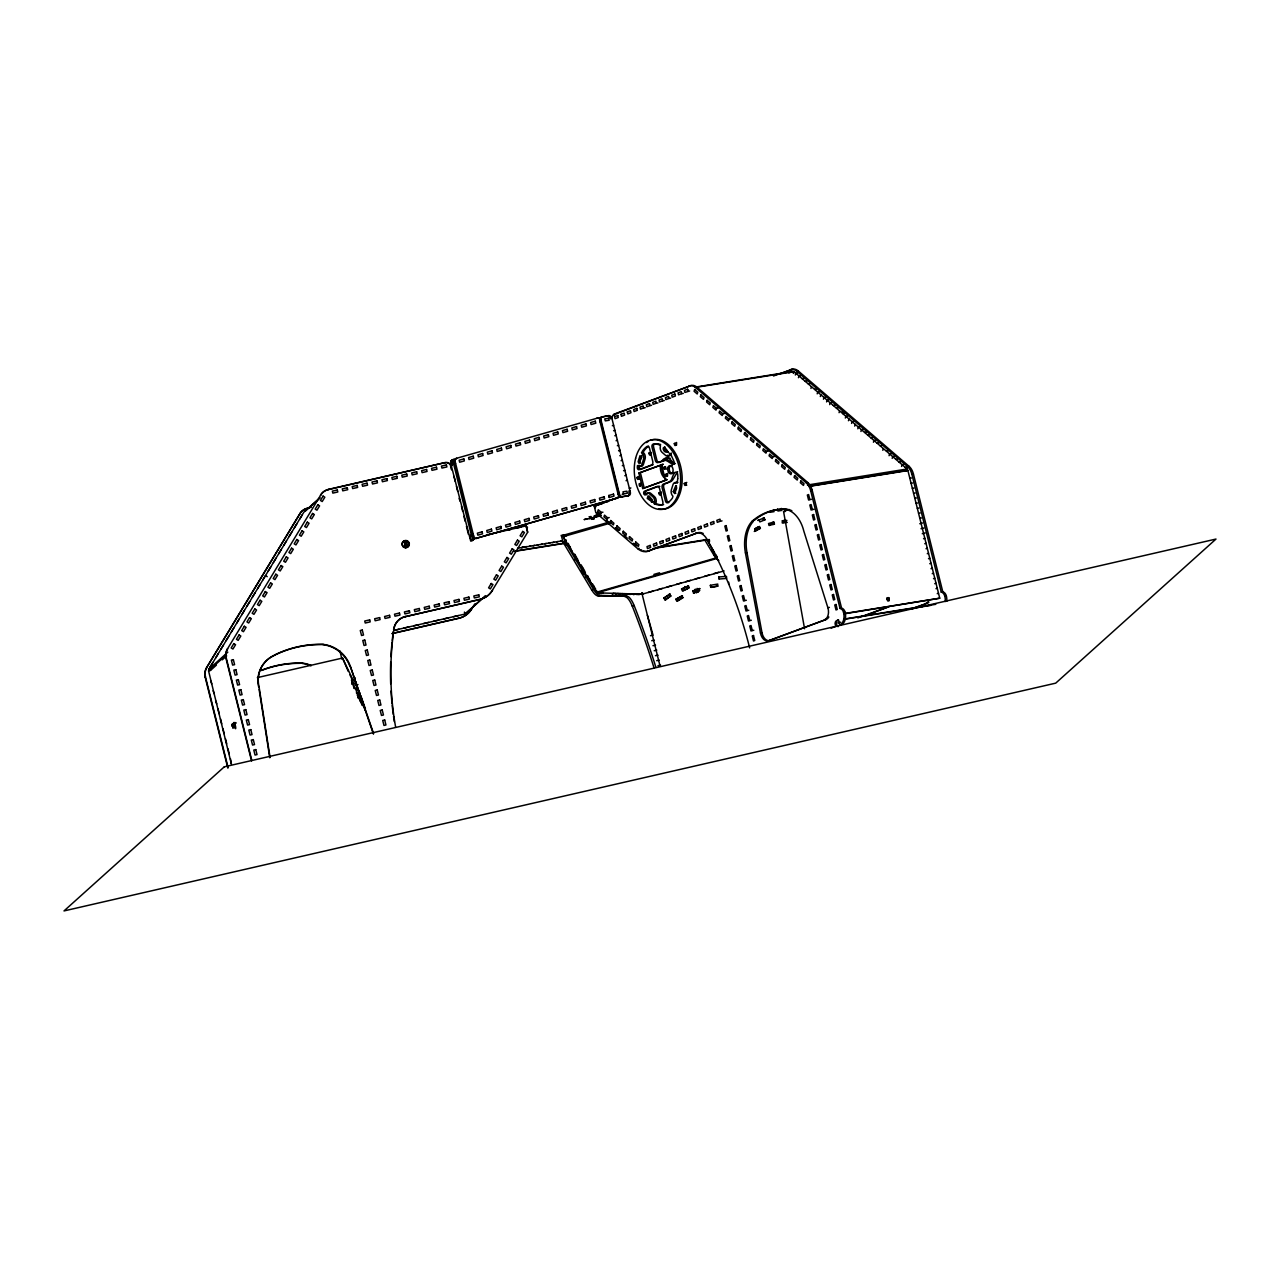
<?xml version="1.0" encoding="UTF-8"?>
<svg xmlns="http://www.w3.org/2000/svg" width="1280" height="1280" viewBox="0 0 1280 1280"><rect width="100%" height="100%" fill="white"/><g stroke="black" fill="none" stroke-linecap="round" stroke-linejoin="round"><path stroke-width="1.5" d="M728.736 584.256L728.736 582.192M355.072 677.664L355.216 678.96M637.472 465.52L637.312 467.36A1.936 1.248 80.9 0 0 639.104 469.648L651.584 464.96A3.104 2.016 80.9 0 0 652.736 461.248L649.552 448.432A2.624 1.696 80.9 0 0 647.008 446.48L646.544 446.784A30.752 19.92 80.9 0 0 642.256 451.36L641.936 452.928A4.656 3.024 80.9 0 1 643.52 459.28L641.856 464.608A4.656 3.024 80.9 0 1 637.76 465.872L639.312 465.616A4.656 3.024 80.9 0 0 643.408 464.368L645.072 459.04A4.656 3.024 80.9 0 0 643.488 452.672L641.488 452.64M639.024 465.264L638.864 467.104A1.936 1.248 80.9 0 0 640.656 469.392L653.136 464.704M716.704 557.76L596.512 592.24L563.168 536.656L563.312 535.264A4.656 1.536 74 0 1 563.184 534.672M565.904 541.232L566.064 539.84M566.32 543.952L566.176 545.344L564.736 542.96M568.048 544.8L568.192 543.408L572.336 551.952M570.192 548.384L570.336 546.976M574.48 555.52L574.624 554.128L576.768 557.696M578.768 562.656L577.488 558.88M580.912 566.24L581.056 564.832L584.624 570.784M583.2 568.416L583.056 569.808L581.168 570.352L583.312 573.92M585.2 573.376L585.344 571.984M585.456 577.488L585.616 576.096M587.344 576.944L587.488 575.552L591.616 584.096M589.472 580.528L589.632 579.12M593.76 587.664L593.92 586.272M596.512 592.24L596.656 590.832L597.152 592.832L642.848 594.224L642.48 592.72M684.624 587.888L684.768 586.496M709.408 541.936L709.552 540.544M452.08 459.792L454.144 459.344L455.216 461.92L473.744 536.272L474.016 539.088L472.64 540.464C468.576 542.304 473.888 538.608 471.664 536.336L453.232 462.384C450.592 455.296 449.504 468.912 452 470.016M393.584 629.664L393.696 628.976A15.696 15.36 48 0 1 405.216 616.704L479.904 599.328A20.608 20.16 48 0 0 492.528 590.272L492.208 590.56A20.608 20.16 48 0 1 479.584 599.616L405.216 616.704M405.536 616.416A15.696 15.36 48 0 0 394.016 628.688L393.904 629.376A311.568 304.736 48 0 0 395.568 726.8M640.512 485.92C638.096 479.968 639.664 490.96 640.576 483.584M669.888 453.328L669.76 453.984A4.656 3.024 80.9 0 1 665.712 455.504L661.92 452.224A4.656 3.024 80.9 0 1 660.496 445.808L659.104 444.768A30.752 19.92 80.9 0 0 653.488 444.064L653.296 444.096A2.624 1.696 80.9 0 0 652.08 447.456L655.28 460.288A3.104 2.016 80.9 0 0 657.936 462.56L663.456 460.496A11.024 7.136 80.9 0 1 665.728 460.4L666.064 460.48A11.024 7.136 80.9 0 1 667.04 460.832C682.688 471.68 668.304 453.968 671.44 453.088M595.28 507.808L595.824 506.064L594.256 506.32A4.656 3.024 80.9 0 1 594.064 505.104M601.392 512.448L600.848 514.192L597.712 511.504L598.256 509.76L601.392 512.448L602.944 512.192M607.632 517.824L607.088 519.568L603.968 516.88L604.512 515.136L607.632 517.824L609.2 517.568M716.512 408.368L715.968 410.128L712.848 407.44L713.392 405.68L716.512 408.368L718.064 408.128M722.768 413.744L722.208 415.504L719.088 412.816L719.632 411.056L722.768 413.744L724.32 413.504M729.008 419.136L728.464 420.88L725.344 418.192L725.888 416.432L729.008 419.136L730.56 418.88M766.512 451.392L765.968 453.152L762.832 450.464L763.376 448.704L766.512 451.392L768.064 451.152M808.848 486.464L906.576 470.768L907.104 469.008L794 371.664L793.456 373.408L792.944 371.408L695.216 387.12M795.328 375.024L795.872 373.264L797.424 373.024M772.752 456.784L772.208 458.528L769.088 455.84L769.632 454.08L772.752 456.784L774.32 456.528M798.448 377.712L798.992 375.952L800.544 375.712M810.944 388.464L811.488 386.72M817.2 393.84L817.744 392.096L819.296 391.84M820.32 396.528L820.864 394.784M823.44 399.216L823.984 397.472L825.552 397.216M826.576 401.92L827.12 400.16L828.672 399.904M829.696 404.608L830.24 402.848L831.792 402.608M839.072 412.672L839.616 410.912M845.328 418.048L845.872 416.304L847.424 416.048M848.448 420.736L848.992 418.992M851.568 423.424L852.112 421.68L853.68 421.424M854.688 426.112L855.232 424.368M857.824 428.8L858.368 427.056L859.92 426.8M860.944 431.488L861.488 429.744L863.04 429.488M873.44 442.256L873.984 440.496L875.552 440.256M882.816 450.32L883.36 448.56M889.072 455.696L889.616 453.952L891.168 453.696M892.192 458.384L892.736 456.64L894.288 456.384M901.568 466.448L902.112 464.704L903.664 464.448M471.984 539.68L472.64 540.464M676.528 485.84L674.784 491.408L675.76 493.456M665.408 466.64L666.288 469.216M654.208 503.696L654.4 503.296A4.656 3.024 80.9 0 0 652.976 496.88L649.184 493.6A4.656 3.024 80.9 0 0 645.136 495.12L644.048 494.368A2 1.296 80.9 0 1 644.48 491.232L656.96 486.528A3.104 2.016 80.9 0 1 659.616 488.816L662.816 501.648A2.736 1.776 80.9 0 1 661.584 504.976L661.072 505.056A30.752 19.92 80.9 0 1 655.44 504.208L654.208 503.696L656.992 503.952A30.752 19.92 80.9 0 0 662.624 504.8L663.136 504.736A2.736 1.776 80.9 0 0 663.616 504.544M655.76 503.44L655.952 503.04A4.656 3.024 80.9 0 0 654.544 496.624L650.736 493.344A4.656 3.024 80.9 0 0 647.68 493.216M227.792 767.984L205.136 677.104A12.432 12.16 48 0 1 206.496 667.824L299.968 513.6A12.496 12.224 48 0 1 307.552 508.112L311.456 507.232M206.496 667.824L299.968 513.6M216.4 665.104L210.528 670.4L208.784 669.296L303.808 512.24L319.936 497.744M251.52 760.848L225.968 658.368A12.432 12.16 48 0 1 227.344 649.088L320.816 494.864A12.496 12.224 48 0 1 328.4 489.392L445.28 462.544A5.168 5.056 48 0 1 451.488 466.4L470.656 540.912M392 633.68L458.752 618.352A20.608 20.16 48 0 0 471.376 609.296L474.8 603.888M492.208 590.56L527.664 532.224L526.08 525.872A4.656 4.56 48 0 0 525.888 525.28M643.04 452.384L643.824 451.104A30.752 19.92 80.9 0 1 648.096 446.544L648.576 446.224M650.784 452.256L650.928 454.608M232.032 724.384L234.288 724.192L234.416 725.808C230 727.872 232.544 721.328 236.08 723.104L235.792 722.512M232.16 726L232.384 723.968M649.008 495.904L652.368 499.872L652.304 501.936L647.264 498.448L647.936 496.064L649.072 498.56L653.408 501.952M320.816 494.864L320.496 495.152A12.496 12.224 48 0 1 328.08 489.68L328.4 489.392M307.552 508.112L307.232 508.4A12.496 12.224 48 0 0 299.648 513.888M305.072 511.328L319.728 498.16M302.24 514.848L299.616 519.184M296.992 523.52L294.368 527.856M291.744 532.192L289.104 536.528M286.48 540.88L283.856 545.216M281.232 549.552L278.608 553.888M275.984 558.224L273.36 562.56M270.736 566.896L268.112 571.248M262.864 579.92L265.488 575.584L267.232 576.672M260.24 584.256L257.6 588.592M254.976 592.928L252.352 597.264M249.728 601.616L247.104 605.952M244.48 610.288L241.856 614.624M239.232 618.96L236.608 623.296M233.984 627.648L231.36 631.984M228.736 636.32L226.096 640.656M223.472 644.992L220.848 649.328M218.224 653.664L215.6 658.016M227.344 649.088L227.664 648.8A12.432 12.16 48 0 0 226.288 658.08L251.84 760.56M212.976 662.352L210.032 666.976L212.112 667.776M208.784 669.296L227.824 652.16M230.464 758.784L231.392 764.08L208.544 670.848L226.128 655.04M222.24 659.856L226.656 655.888M205.136 677.104L205.456 676.816A12.432 12.16 48 0 1 206.816 667.536M445.28 462.544L328.08 489.68M454.048 459.328L450.72 460.976M451.488 466.4L451.168 466.688A5.168 5.056 48 0 0 449.872 464.336M211.776 683.84L210.624 680.8M453.984 476.384L455.216 481.392M214.272 693.84L213.12 690.8M456.464 486.384L457.712 491.376M216.752 703.824L215.616 700.784M272.816 656.016A28.208 27.584 48 0 0 259.12 687.152L258.8 687.44A28.208 27.584 48 0 1 272.496 656.304L275.456 654.608A106.096 103.776 48 0 1 320.368 644.288L323.36 644.4A32.224 31.52 48 0 1 350.272 666.192L373.664 733.664M218 708.832L219.248 713.824M405.264 547.488L405.008 546.496L407.536 544.928L405.088 545.184L404.592 543.184C407.52 543.696 407.424 540.304 404.608 541.952L403.76 541.488M404.592 543.184L406.928 542.432M406.592 541.504L403.744 541.504M405.088 545.184L405.008 546.496M407.424 544.432L406.576 542.736M460.208 501.376L459.056 498.336M220.496 718.816L221.744 723.808M461.456 506.368L462.704 511.36M222.992 728.816L224.24 733.808M463.936 516.368L465.184 521.36M261.36 670.512A106.096 103.776 48 0 1 299.2 663.312L302.528 663.136A32.224 31.52 48 0 1 311.28 665.472M272.496 656.304L275.136 654.896A106.096 103.776 48 0 1 320.048 644.576L323.36 644.4M225.472 738.8L226.72 743.808M466.432 526.352L468.432 534.352M227.968 748.8L229.216 753.792M373.344 733.952L350.272 666.192M398.944 629.232L395.328 630.272M511.216 529.28L507.568 530.336M403.904 628.096L408.864 626.96M516.176 528.144L521.136 527.008M413.824 625.808L418.784 624.672M527.664 532.224L526.08 525.856L486.416 534.976M423.744 623.536L428.704 622.4M433.664 621.264L438.624 620.128M443.568 618.976L448.528 617.84M453.488 616.704L458.448 615.568M458.752 618.352L459.072 618.064A20.608 20.16 48 0 0 471.696 609.008L471.376 609.296M393.984 630.368L464.896 614.08L485.408 595.648M466.144 613.2L482.272 598.704M768.688 640.736L826.16 619.456L768.688 640.736A9.376 6.08 80.9 0 1 760.464 633.024L745.424 552.864A32.224 20.864 80.9 0 1 751.824 521.52L753.44 520.08A106.096 68.704 80.9 0 1 782.176 509.28L785.744 509.104A28.208 18.256 80.9 0 1 787.776 509.328M751.824 521.52L754.992 519.84A106.096 68.704 80.9 0 1 783.744 509.024L785.744 509.104M663.696 598.208L669.984 594.064L663.696 598.208L665.52 599.936L671.104 595.76L664.8 599.904M667.584 473.36L667.552 476.08M675.792 599.312L682.4 595.696L675.792 599.312L676.768 601.104L682.656 597.472L681.696 595.68M683.376 597.488L677.472 601.12L676.512 599.328M601.104 515.712L588.544 518.768L600.848 515.456M594.304 518.64L591.328 519.328L594.304 518.608M754.992 528.688L758.208 526.912L759.088 528.784L760.368 528.304L759.472 526.432L754.656 529.088L755.552 530.96L760.368 528.304M759.088 528.784L754.272 531.44L755.552 530.96M677.648 471.68L673.216 479.072A11.04 7.152 80.9 0 1 670.08 481.936L664.864 483.888A3.104 2.016 80.9 0 0 663.712 487.6L666.912 500.448A2.624 1.696 80.9 0 0 668.72 502.576M681.568 589.008L688.448 585.952L689.264 587.84L682.384 590.88L681.568 589.008L688.448 585.952M687.728 588.608L683.088 590.896L682.272 589.024M642 455.136L639.776 460.768L640.608 463.248M764.16 517.904L757.84 520.464L759.104 519.984L759.856 521.904L764.928 519.824L764.16 517.904L762.896 518.384L763.664 520.304L764.928 519.824M692.672 591.04L699.776 588.576L692.672 591.04L694.032 593.008L698.832 591.136M693.328 592.976L699.728 590.496L699.056 588.544M836.096 626.464A3.888 2.928 69.4 0 1 837.216 620.432L838.48 619.952L839.728 624.944L841.296 624.704A10.352 6.704 80.9 0 0 845.136 612.32A5.44 3.52 80.9 0 0 841.584 608.192L812.176 490.24A12.432 8.048 80.9 0 0 807.84 482.592L696.96 387.184A12.496 8.096 80.9 0 0 690.656 385.68L614.304 414.064A5.168 3.344 80.9 0 0 612.368 420.256L630.32 492.208A3.104 2.352 69.4 0 1 628.72 495.584L621.232 497.056A3.104 2.352 69.4 0 1 618.144 494.432L599.712 420.496A3.104 2.352 69.4 0 1 601.296 417.12L608.784 415.632A3.104 2.352 69.4 0 1 611.872 418.256L611.904 418.352M601.296 417.12L608.784 415.632M615.456 414.016A5.168 3.344 80.9 0 1 615.856 413.824L688.8 386.384M599.712 420.496L600.976 420.016A3.104 2.352 69.4 0 1 602.56 416.64M600.08 421.984L601.344 421.504M620.944 414.304L624.128 413.104L624.608 415.104L621.44 416.304L620.96 414.304M627.296 411.92L630.48 410.72L630.96 412.72L627.792 413.92L627.296 411.904M687.584 389.248L688.08 391.232L687.6 389.232L684.416 390.432L684.912 392.432L689.648 390.992M610.624 418.832L611.872 418.256M643.664 407.936L640.48 409.136L640 407.136L643.168 405.952L643.648 407.952L645.216 407.696M650.016 405.552L646.832 406.752L646.336 404.752L649.52 403.552L650 405.568L651.568 405.312M656.352 403.168L653.168 404.368L652.688 402.368L655.856 401.168L656.352 403.168L657.92 402.912M662.704 400.784L659.52 401.984L659.04 399.984L662.208 398.784L662.688 400.784L664.256 400.528M669.056 398.4L665.872 399.6L665.376 397.584L668.56 396.4L669.04 398.4L670.608 398.144M681.744 393.616L678.56 394.816L678.08 392.816L681.248 391.616L681.728 393.632L683.296 393.376M612.352 425.744L613.616 425.248M613.6 430.736L614.864 430.256M614.848 435.744L616.112 435.248M773.504 375.984L791.888 369.408A12.496 8.096 80.9 0 1 798.192 370.912L909.072 466.32A12.432 8.048 80.9 0 1 913.408 473.968L942.816 591.92A5.44 3.52 80.9 0 1 946.368 596.048A10.352 6.704 80.9 0 1 946.768 601.36M778.8 374.336L791.888 369.408M788.816 372.96L792.944 371.408M616.096 440.736L617.36 440.24M617.344 445.728L618.608 445.248M619.824 455.728L621.088 455.232M621.072 460.72L622.336 460.224M622.32 465.712L623.584 465.232M623.568 470.72L624.832 470.224M675.12 463.632L668.592 460.576A11.024 7.136 80.9 0 0 667.616 460.224L667.28 460.144A11.024 7.136 80.9 0 0 665.024 460.256L659.488 462.32A3.104 2.016 80.9 0 1 656.832 460.032L653.632 447.2A2.624 1.696 80.9 0 1 654.848 443.856L655.04 443.824A30.752 19.92 80.9 0 1 660.656 444.512M624.816 475.712L626.08 475.216M638.864 473.072L663.072 464.304L638.864 473.072L642.72 488.56L666.928 479.792L642.72 488.56M626.064 480.704L627.328 480.208M617.776 492.944L619.04 492.464M618.144 494.432L619.408 493.968A3.104 2.352 69.4 0 0 622.496 496.576L628.72 495.584M628.672 491.184L629.936 490.704M622.192 494.304L627.376 493.2L626.88 491.2L622.976 491.824L623.472 493.824M629.04 492.688L630.32 492.208M619.648 496.768L594.256 506.32L595.84 512.672L637.664 548.656A20.608 13.344 80.9 0 0 648.112 551.088L697.28 532.944A15.696 10.16 80.9 0 1 701.184 532.688M621.232 497.056L622.496 496.576M517.616 548.288L561.728 540.928L560.448 541.408M522.784 547.184L521.504 547.664L526.688 546.56M529.296 546.416L530.576 545.936M533.184 545.792L534.48 545.312M537.088 545.168L538.368 544.688M540.976 544.544L542.256 544.048M544.864 543.904L546.16 543.424M548.768 543.28L550.048 542.8M552.656 542.656L553.936 542.176M556.544 542.032L557.84 541.552M720.48 521.152L717.312 522.336L716.816 520.336L719.984 519.152L720.48 521.152L722.032 520.896M648.112 551.088L697.28 532.944M809.856 499.552L808.592 500.032L807.344 495.04L808.608 494.56L809.856 499.552L811.408 499.312M804.576 628.768L783.568 511.536L789.12 509.44M906.576 470.768L907.84 470.288L939.744 598.208L844.656 613.76M773.792 522.048L772.528 522.528L773.152 524.496L774.432 524.016L773.792 522.048L768.512 523.536L769.152 525.504L774.432 524.016M774.112 522.768L769.328 524.912M812.352 509.552L811.072 510.032L809.84 505.024L811.104 504.56L812.352 509.552L813.904 509.296M782.304 522.416L785.968 521.04M782.272 523.024L787.264 522.368M919.776 523.728L922.608 523.008M921.024 528.72L923.856 528M744.784 600.544L743.52 601.008L742.272 596.016L743.536 595.536L744.784 600.544L746.352 600.288M922.272 533.728L925.104 532.992M923.52 538.72L924.784 538.24M747.28 610.528L746.016 611.008L744.768 606.016L746.032 605.536L747.28 610.528L748.832 610.272M924.768 543.712L926.032 543.232M926.016 548.72L927.28 548.24M927.264 553.712L928.528 553.232M749.776 620.528L748.496 621.008L747.264 616L748.528 615.52L749.776 620.528L751.328 620.272M928.496 558.704L929.776 558.224M752.256 630.512L750.992 630.992L749.744 626L751.024 625.52L752.256 630.512L753.824 630.272M929.744 563.696L931.024 563.232M930.992 568.704L932.272 568.224M932.24 573.696L933.504 573.216M933.488 578.688L934.752 578.208M887.424 598.144L888.688 597.664L889.232 600.688L887.632 600.768L887.088 597.744L888.688 597.664M934.736 583.696L936 583.216M837.84 622.928L840.672 622.192M857.808 617.888L888.944 606.704L864.944 615.728M831.136 628.176L836.624 626.112M935.984 588.688L937.248 588.208M937.232 593.68L938.496 593.2M912.784 608.336L927.392 603.184A9.376 6.064 80.9 0 0 928.88 602.24M912.48 608.784L925.52 603.888M676.592 442.464L676.496 445.296M661.2 491.888L661.104 494.72M619.68 495.808A3.088 2.896 -88.2 0 1 617.632 498L476.144 538.352A3.104 2.912 -88.2 0 1 472.576 536.16L454.144 462.208A3.104 2.912 -88.2 0 1 456.208 458.4L597.696 418.048A3.088 2.896 -88.2 0 1 600.752 419.152M500.832 526.448L496.128 527.808L496.64 529.792L501.328 528.448L500.832 526.448L501.312 528.448M547.776 512.992L543.072 514.336L543.584 516.336L548.288 514.976L547.776 512.992L548.256 514.992M613.488 494.144L614.016 496.128L609.296 497.488L608.8 495.488L613.52 494.128M476.144 538.352L617.632 498M609.104 522.128L561.424 535.808L563.024 542.16L591.696 589.952A20.608 6.816 74 0 0 598.224 595.936L626.88 596.208A15.696 5.184 74 0 1 634.112 605.472L634.368 606.112A311.568 102.976 74 0 1 655.872 667.264M564.992 535.92L566.88 535.376L561.424 535.808A4.656 1.536 74 0 1 561.296 535.216M563.168 536.656L610.848 522.976M563.024 542.16L564.896 541.616L593.568 589.408A20.608 6.816 74 0 0 600.096 595.392L626.88 596.208M574.736 559.632L576.624 559.088M591.696 589.952L593.568 589.408M704.544 539.584L713.76 554.944L715.648 554.4A20.608 6.816 74 0 0 716.208 555.312M653.888 574.416L659.616 572.784M597.152 592.832L717.344 558.352M599.376 593.488L601.264 592.944M601.168 593.536L603.04 593.008M598.224 595.936L600.096 595.392M613.76 593.328L611.872 593.872L615.536 593.392M617.328 593.44L615.44 593.984L619.104 593.488M620.896 593.552L619.024 594.096L622.688 593.6M624.464 593.664L622.592 594.192L626.256 593.712M628.032 593.776L626.16 594.304L629.824 593.824M631.6 593.872L629.728 594.416L633.392 593.936M635.184 593.984L633.296 594.528L636.96 594.048M636.864 594.64L638.752 594.096M638.656 594.688L640.528 594.144M642.144 594.192L724.08 570.928M624.992 596.752A15.696 5.184 74 0 1 632.224 606.016L634.112 605.472M693.776 591.968L697.6 590.88M650.48 635.712L653.072 635.2L647.376 615.184M651.728 640.704L654.32 640.192M652.96 645.696L655.552 645.184M654.208 650.704L656.8 650.176M655.456 655.696L658.048 655.184M656.704 660.688L659.296 660.176M657.952 665.696L660.544 665.168M597.072 515.088L594.112 515.888M453.232 462.384L455.216 461.92M453.6 463.888L455.584 463.424M404.608 541.952L406.8 541.92M405.568 545.376L407.536 544.928M405.6 545.952L407.584 545.504M405.248 547.504L407.232 547.04L406.992 546.032M471.296 534.832L473.28 534.368M471.664 536.336L473.648 535.872M471.936 539.76L473.92 539.312M208.544 670.848L210.528 670.4M392.32 633.392L459.072 618.064M257.344 677.616L342.528 658.048L353.024 679.984M365.44 710.48L351.424 680.096L353.664 679.728L356.048 682.464M351.696 680.176L355.264 684.288A8.352 1.536 77.1 0 0 355.984 685.024L357.968 684.56M232.752 725.888L233.024 727.808L232.752 725.888L234.864 725.408L234.992 727.024M710.384 585.296L717.792 584.064L717.408 586.08L710.704 587.344L710.384 585.296L711.424 587.36L718.128 586.096M591.2 516.512L589.008 516.832M689.104 385.936A12.496 8.096 80.9 0 1 695.408 387.424L794 371.664M790.336 369.664A12.496 8.096 80.9 0 1 796.64 371.152L798.192 370.912M802.112 378.656L803.68 378.4M805.248 381.344L806.8 381.088M614.304 414.064L615.856 413.824M808.368 384.032L809.92 383.776M814.624 389.408L816.176 389.152M833.36 405.536L834.928 405.296M836.496 408.224L838.048 407.984M842.736 413.616L844.304 413.36L842.208 411.568M663.216 460.576L664.768 460.336M665.936 460.448L667.488 460.192M864.608 432.432L866.176 432.176M867.744 435.12L869.296 434.864M870.864 437.808L872.416 437.568M877.12 443.184L878.672 442.944M639.296 483.68L640.848 483.424M880.24 445.872L881.792 445.632M629.312 488.208L630.88 487.968M886.48 451.264L888.048 451.008M610.128 500.352L611.68 500.096M606.96 501.536L608.512 501.296L603.776 502.736M600.608 503.92L602.16 503.68L597.44 505.12M895.856 459.328L897.424 459.072M898.992 462.016L900.544 461.76M651.328 502.048L652.88 501.808M695.408 387.424L806.272 482.848L807.84 482.592M796.64 371.152L907.504 466.576L909.072 466.32M905.232 467.392L906.8 467.136M807.44 485.04L907.104 469.008M810.128 486L907.84 470.288M806.272 482.848A12.432 8.048 80.9 0 1 810.624 490.496L812.176 490.24M907.504 466.576A12.432 8.048 80.9 0 1 911.856 474.224L913.408 473.968M909.84 478.288L911.392 478.032M911.088 483.28L912.64 483.024M515.616 550.944L564.256 543.12M514.352 551.424L564.944 543.28M912.336 488.272L913.888 488.032M770.16 512.272L774.048 511.648L773.552 509.648M913.584 493.28L915.136 493.024M914.816 498.272L916.384 498.016M916.064 503.264L917.632 503.024M759.808 528.48L755.072 529.936L756.624 529.68M637.664 548.656L639.216 548.4M655.616 547.776L706.432 539.6M652.752 548.64L709.424 539.52M917.312 508.256L918.88 508.016M918.56 513.264L920.112 513.008M919.808 518.256L921.36 518M745.424 552.864L746.992 552.608A32.224 20.864 80.9 0 1 753.392 521.264M824.608 619.712A9.376 6.064 80.9 0 0 827.856 607.648L829.408 607.408M810.624 490.496L840.032 608.432L841.584 608.192M911.856 474.224L941.264 592.16L942.816 591.92M840.032 608.432A5.44 3.52 80.9 0 1 843.584 612.56L845.136 612.32M941.264 592.16A5.44 3.52 80.9 0 1 944.816 596.288L946.368 596.048M843.968 613.6L939.744 598.208M843.952 619.072L935.808 604.304M846.592 618.928L930.624 605.408M760.464 633.024L762.016 632.784A9.376 6.08 80.9 0 0 770.256 640.48M639.28 476.304L638.416 477.36L639.248 479.216M718.976 576.976L726.464 576.352L726.624 578.416L719.136 579.04L718.976 576.976L719.136 579.04M783.568 511.536L785.168 511.456M786.896 520.368L783.184 520.544L783.536 522.544M781.904 521.008L785.632 520.848M668.768 452.784L664.08 448.976L664.864 446.672M597.696 418.048L596.976 418.032A3.088 2.896 -88.2 0 1 600.528 420.208L618.976 494.192A3.088 2.896 -88.2 0 1 616.912 497.968M456.208 458.4L456.928 458.432A3.104 2.912 -88.2 0 0 454.992 460.24M718.672 572.256L713.968 573.6M709.28 574.944L704.576 576.288M699.888 577.632L695.184 578.976M690.496 580.336L685.808 581.68M681.104 583.024L676.416 584.368M671.712 585.712L667.024 587.056M662.32 588.416L657.632 589.76M652.944 591.104L648.24 592.448M302.528 663.136L299.52 663.024A106.096 103.776 48 0 0 261.68 670.224M686.784 482.384L685.76 483.568L686.704 485.312M525.76 526.16L527.504 527.248M597.408 512.416L600.384 514.992M606.368 520.128L609.344 522.704M615.328 527.84L618.304 530.416M624.288 535.552L627.264 538.128M633.248 543.264L636.224 545.84M355.984 685.024L356.896 686.928A12.192 2.224 77.1 0 0 357.744 689.248L358.592 691.024A12.192 2.224 77.1 0 0 359.04 691.696M669.28 594.048L670.384 595.744M664.4 598.24L665.52 599.936M706.432 539.04L714.624 552.688M711.808 549.616L713.952 553.2M592.496 583.888L595.744 589.312M348.304 671.472L342.528 658.048M349.92 674.848L352.352 679.92M357.472 695.216L362.368 705.456L362.24 703.84M234.288 724.192L234.864 725.408M687.728 585.936L688.544 587.808M632.224 606.016L632.48 606.64A311.568 102.976 74 0 1 654 667.792M234.624 727.568C237.552 732.832 233.76 717.456 233.808 724.096M697.136 588.4L698.416 592.176M695.296 589.104L696.576 592.88M693.376 591.056L694.032 593.008M360.24 693.936L359.328 692.032A12.192 2.224 77.1 0 1 359.152 691.84M365.424 708.96L361.104 696.496A8.352 1.536 77.1 0 1 360.816 695.696M827.856 607.648L803.776 530.944A28.208 18.256 80.9 0 0 784.176 509.36M360.224 698.176L359.568 695.28A4.608 0.848 77.1 0 1 359.424 694.224M402.256 545.568L402 544.672A3.568 3.488 48 0 1 405.632 540.736A3.568 3.488 48 0 1 408.944 545.072A3.568 3.488 48 0 1 404.176 547.504M781.344 508.4L781.84 510.384L777.952 511.024L777.456 509.024M661.52 464.544L665.376 480.032M640.416 472.816L644.272 488.304M600.976 420.016L619.408 493.968M641.76 592.704L659.824 665.152M608.816 495.472L609.312 497.472M563.312 535.264L564.896 541.616M464.4 612.08L464.896 614.08M339.872 650.896L341.952 659.232M205.456 676.816L228.112 767.696M357.792 696.896L358.064 698.064M351.728 684.224L351.856 682.128M746.992 552.608L762.016 632.784M259.12 687.152L270.064 757.424M259.104 689.392L269.744 757.712M360.8 700.816L360.928 702.432M356.48 691.792L356.608 693.424M354.176 686.96L354.288 688.576L352.72 683.936M232.896 726.192L233.024 727.808M232.176 724.672L232.304 726.304M675.04 483.328A4.656 3.024 80.9 0 1 677.936 482.448M671.312 453.728A4.656 3.024 80.9 0 1 667.28 455.248M650.528 440.32A35.184 22.784 80.9 0 1 681.824 472.976A35.184 22.784 80.9 0 1 658.576 508.8M646.496 442.56A35.184 22.784 80.9 0 1 648.464 441.28M659.84 486.464A3.104 2.016 80.9 0 0 658.528 486.272L646.032 490.976A2 1.296 80.9 0 0 645.6 494.112M646.688 494.864A4.656 3.024 80.9 0 1 647.104 493.936M672.96 473.424A4.144 2.688 80.9 0 1 669.248 469.312A4.144 2.688 80.9 0 1 672.368 465.488M674.096 472.416A4.144 2.688 80.9 0 1 673.584 473.04M838.016 626.688A3.888 2.928 69.4 0 1 836.368 622.704A3.888 2.928 69.4 0 1 838.48 619.952M357.584 695.744A4.608 0.848 77.1 0 1 357.424 693.12L359.744 697.952A4.608 0.848 77.1 0 1 360.016 700.832M323.04 644.688A32.224 31.52 48 0 1 349.952 666.48M445.616 462.72A5.168 5.056 48 0 1 446.288 462.704M447.6 462.928A5.168 5.056 48 0 1 449.376 463.872M394.352 721.712A311.568 304.736 48 0 1 393.536 716.32M393.296 714.512A311.568 304.736 48 0 1 392.208 705.504M392.032 703.696A311.568 304.736 48 0 1 391.024 691.04M390.688 683.792A311.568 304.736 48 0 1 390.704 662.064M390.944 656.64A311.568 304.736 48 0 1 392.048 642.224M392.24 640.432A311.568 304.736 48 0 1 393.328 631.456M403.376 547.04A3.568 3.488 48 0 1 402.72 546.384M717.344 556.928A20.608 6.816 74 0 1 716.784 556.144M718.8 560.512A20.608 6.816 74 0 1 713.76 554.944M928.992 599.952A9.376 6.064 80.9 0 1 925.824 603.424M944.816 596.288A10.352 6.704 80.9 0 1 945.216 601.6M749.648 647.888A311.568 201.76 80.9 0 0 707.152 539.552L706.816 538.976A15.696 10.16 80.9 0 0 695.712 533.184M843.584 612.56A10.352 6.704 80.9 0 1 839.728 624.944M666.464 479.328A10.944 7.088 80.9 0 1 660.416 465.824M661.904 461.024A10.944 7.088 80.9 0 1 673.344 463.744M614.192 415.584A5.168 3.344 80.9 0 1 615.072 414.304M702.176 532.992A15.696 10.16 80.9 0 1 703.168 533.44M649.68 550.848A20.608 13.344 80.9 0 1 643.536 550.928M641.76 550.16A20.608 13.344 80.9 0 1 640.896 549.664M789.824 509.888A28.208 18.256 80.9 0 1 791.856 510.784M828.848 616.96A9.376 6.064 80.9 0 1 828.288 617.808M827.648 618.512A9.376 6.064 80.9 0 1 826.928 619.072M664.608 476.128A10.944 7.088 80.9 0 1 661.968 465.568M663.472 460.784A10.944 7.088 80.9 0 1 670.176 458.256M302.208 663.424A32.224 31.52 48 0 1 310.96 665.76M607.52 416.112A3.104 2.352 69.4 0 1 609.392 416.72M609.92 417.28A3.104 2.352 69.4 0 1 610.336 417.968M629.12 493.072A3.104 2.352 69.4 0 1 627.456 496.064M476.864 538.368A3.104 2.912 -88.2 0 1 473.584 536.928M636.864 477.616C638.256 483.152 639.68 474 636.864 477.616M663.648 467.552C665.04 473.072 666.464 463.936 663.648 467.552M665.408 474.64C666.8 480.176 668.24 471.024 665.408 474.64M677.712 478.72L677.136 483.232A4.656 3.024 80.9 0 0 673.04 484.48L671.376 489.808A4.656 3.024 80.9 0 0 672.96 496.176L672.4 498.096A30.752 19.92 80.9 0 1 668.064 502.528L667.888 502.624A2.624 1.696 80.9 0 1 665.36 500.704L662.16 487.856A3.104 2.016 80.9 0 1 663.312 484.144L668.528 482.176A11.04 7.152 80.9 0 0 671.648 479.312C674.56 469.696 678.608 469.792 677.712 478.72M886.96 598.624C888.4 604.48 890.704 595.408 886.96 598.624M641.696 457.056L639.056 463.488L638.112 461.76L640 455.68L641.696 457.056M667.936 451.76C662 454.592 661.344 440.752 667.936 451.76M673.232 491.664L674.688 493.616L676.704 488L675.84 485.6L673.232 491.664M356.4 688.032L356.896 689.872L356.48 687.968M359.744 695.056L360.256 696.88L359.776 694.976M648.96 453.088C649.696 458.784 652.272 450.272 648.96 453.088M658.912 492.992C659.648 498.688 662.224 490.176 658.912 492.992M674.304 443.552C675.04 449.248 677.616 440.752 674.304 443.552M684.24 483.456C684.992 489.152 687.552 480.64 684.24 483.456M610.768 520.512L610.208 522.256L613.344 524.944L613.888 523.2L610.768 520.512M617.008 525.888L616.464 527.648L619.584 530.336L620.128 528.576L617.008 525.888M623.264 531.264L622.72 533.024L625.84 535.712L626.384 533.952L623.264 531.264M629.504 536.64L628.96 538.4L632.096 541.088L632.64 539.328L629.504 536.64M635.76 542.032L635.216 543.776L638.336 546.464L638.88 544.72L635.76 542.032M694.64 389.552L694.096 391.296L697.216 393.984L697.76 392.24L694.64 389.552M700.88 394.928L700.336 396.672L703.472 399.36L704.016 397.616L700.88 394.928M707.136 400.304L706.592 402.048L709.712 404.736L710.256 402.992L707.136 400.304M732.128 421.824L731.584 423.568L734.72 426.256L735.264 424.512L732.128 421.824M738.384 427.2L737.84 428.944L740.96 431.632L741.504 429.888L738.384 427.2M744.64 432.576L744.096 434.32L747.216 437.008L747.76 435.264L744.64 432.576M750.88 437.952L750.336 439.696L753.456 442.4L754.016 440.64L750.88 437.952M757.136 443.328L756.592 445.088L759.712 447.776L760.256 446.016L757.136 443.328M775.888 459.472L775.344 461.216L778.464 463.904L779.008 462.16L775.888 459.472M782.128 464.848L781.584 466.592L784.704 469.28L785.264 467.536L782.128 464.848M788.384 470.224L787.84 471.968L790.96 474.656L791.504 472.912L788.384 470.224M794.624 475.6L794.08 477.36L797.216 480.048L797.76 478.288L794.624 475.6M800.88 480.976L800.336 482.736L803.456 485.424L804 483.664L800.88 480.976M598.4 514.928L595.392 515.696L598.4 514.928M233.808 643.616L231.184 647.952L232.944 649.04L235.568 644.704L233.808 643.616M239.072 634.944L236.448 639.28L238.192 640.368L240.816 636.032L239.072 634.944M244.32 626.256L241.696 630.592L243.44 631.696L246.064 627.344L244.32 626.256M249.568 617.584L246.944 621.92L248.704 623.008L251.328 618.672L249.568 617.584M254.816 608.912L252.192 613.248L253.952 614.336L256.576 610L254.816 608.912M260.064 600.224L257.44 604.576L259.2 605.664L261.824 601.328L260.064 600.224M265.312 591.552L262.688 595.888L264.448 596.976L267.072 592.64L265.312 591.552M270.576 582.88L267.936 587.216L269.696 588.304L272.32 583.968L270.576 582.88M275.824 574.208L273.2 578.544L274.944 579.632L277.568 575.296L275.824 574.208M281.072 565.52L278.448 569.856L280.208 570.96L282.832 566.608L281.072 565.52M286.32 556.848L283.696 561.184L285.456 562.272L288.08 557.936L286.32 556.848M291.568 548.176L288.944 552.512L290.704 553.6L293.328 549.264L291.568 548.176M296.816 539.488L294.192 543.824L295.952 544.928L298.576 540.592L296.816 539.488M302.08 530.816L299.44 535.152L301.2 536.24L303.824 531.904L302.08 530.816M307.328 522.144L304.704 526.48L306.448 527.568L309.072 523.232L307.328 522.144M312.576 513.456L309.952 517.808L311.696 518.896L314.336 514.56L312.576 513.456M317.824 504.784L315.2 509.12L316.96 510.208L319.584 505.872L317.824 504.784M323.072 496.112L320.448 500.448L322.208 501.536L324.832 497.2L323.072 496.112M491.216 583.472L488.592 587.824L490.336 588.912L492.96 584.576L491.216 583.472M496.464 574.8L493.84 579.136L495.6 580.224L498.224 575.888L496.464 574.8M501.712 566.128L499.088 570.464L500.848 571.552L503.472 567.216L501.712 566.128M506.96 557.44L504.336 561.792L506.096 562.88L508.72 558.544L506.96 557.44M512.208 548.768L509.584 553.104L511.344 554.208L513.968 549.856L512.208 548.768M517.472 540.096L514.848 544.432L516.592 545.52L519.216 541.184L517.472 540.096M522.72 531.424L520.096 535.76L521.84 536.848L524.464 532.512L522.72 531.424M584.304 519.552L587.264 518.864L584.304 519.552M452.288 462.608L452 465.328L452.288 462.608M470.496 535.552L470.176 538.272L470.496 535.552M224.288 766.832L64 910.928L1055.712 683.152L1216 539.056L224.288 766.832M617.776 415.488L614.592 416.688L615.088 418.688L618.272 417.488L617.776 415.488M636.816 408.336L633.632 409.536L634.128 411.52L637.312 410.336L636.816 408.336M674.896 394.016L671.712 395.216L672.208 397.2L675.392 396.016L674.896 394.016M619.856 450.24L618.576 450.72L619.856 450.256M650.176 545.408L646.992 546.592L647.488 548.592L650.672 547.408L650.176 545.408M656.512 543.008L653.344 544.208L653.84 546.208L657.008 545.008L656.512 543.008M662.864 540.624L659.696 541.824L660.192 543.824L663.36 542.624L662.864 540.624M669.216 538.24L666.032 539.44L666.528 541.44L669.712 540.24L669.216 538.24M675.552 535.856L672.384 537.04L672.88 539.04L676.048 537.856L675.552 535.856M681.904 533.472L678.736 534.656L679.232 536.656L682.4 535.472L681.904 533.472M688.256 531.088L685.072 532.272L685.568 534.272L688.752 533.072L688.256 531.088M694.592 528.688L691.424 529.888L691.92 531.888L695.088 530.688L694.592 528.688M700.944 526.304L697.776 527.504L698.272 529.504L701.44 528.304L700.944 526.304M707.296 523.92L704.112 525.12L704.608 527.12L707.792 525.92L707.296 523.92M713.632 521.536L710.464 522.72L710.96 524.72L714.128 523.536L713.632 521.536M726.096 525.584L724.832 526.064L726.08 531.056L727.344 530.592L726.096 525.584M728.592 535.584L727.328 536.064L728.576 541.056L729.84 540.576L728.592 535.584M731.088 545.568L729.824 546.048L731.056 551.056L732.336 550.576L731.088 545.568M813.6 514.544L812.32 515.024L813.568 520.016L814.832 519.536L813.6 514.544M733.584 555.568L732.304 556.048L733.552 561.04L734.816 560.56L733.584 555.568M816.08 524.544L814.816 525.024L816.064 530.016L817.328 529.536L816.08 524.544M736.064 565.568L734.8 566.032L736.048 571.04L737.312 570.56L736.064 565.568M818.576 534.528L817.312 535.008L818.56 540L819.824 539.536L818.576 534.528M738.56 575.552L737.296 576.032L738.544 581.024L739.808 580.544L738.56 575.552M821.072 544.528L819.792 545.008L821.04 550L822.32 549.52L821.072 544.528M741.056 585.552L739.776 586.032L741.024 591.024L742.304 590.544L741.056 585.552M823.552 554.512L822.288 554.992L823.536 560L824.8 559.52L823.552 554.512M826.048 564.512L824.784 564.992L826.032 569.984L827.296 569.504L826.048 564.512M828.544 574.512L827.28 574.976L828.512 579.984L829.792 579.504L828.544 574.512M831.04 584.496L829.76 584.976L831.008 589.968L832.272 589.488L831.04 584.496M833.52 594.496L832.256 594.976L833.504 599.968L834.768 599.488L833.52 594.496M753.504 635.52L752.24 635.984L753.488 640.992L754.752 640.512L753.504 635.52M836.016 604.48L834.752 604.96L836 609.952L837.264 609.488L836.016 604.48M463.84 458.896L459.152 460.24L459.648 462.24L464.352 460.896L463.84 458.896M473.232 456.192L468.544 457.552L469.04 459.536L473.728 458.192L473.232 456.192M482.624 453.504L477.936 454.848L478.432 456.848L483.12 455.504L482.624 453.504M492.016 450.816L487.328 452.16L487.824 454.16L492.512 452.816L492.016 450.816M501.408 448.112L496.72 449.472L497.216 451.456L501.904 450.112L501.408 448.112M510.8 445.424L506.096 446.768L506.608 448.768L511.296 447.424L510.8 445.424M520.192 442.736L515.488 444.08L515.984 446.08L520.688 444.736L520.192 442.736M529.584 440.032L524.88 441.392L525.376 443.392L530.08 442.032L529.584 440.032M538.96 437.344L534.272 438.688L534.768 440.688L539.472 439.344L538.96 437.344M548.352 434.656L543.664 436L544.16 438L548.848 436.656L548.352 434.656M557.744 431.952L553.056 433.312L553.552 435.312L558.24 433.952L557.744 431.952M567.136 429.264L562.448 430.608L562.944 432.608L567.632 431.264L567.136 429.264M576.528 426.576L571.824 427.92L572.336 429.92L577.024 428.576L576.528 426.576M585.92 423.888L581.216 425.232L581.712 427.232L586.416 425.872L585.92 423.888M595.312 421.184L590.608 422.528L591.104 424.528L595.808 423.184L595.312 421.184M482.048 531.84L477.344 533.184L477.856 535.184L482.56 533.84L482.032 531.84M491.44 529.136L486.736 530.496L487.248 532.48L491.936 531.136L491.424 529.152M510.224 523.76L505.504 525.104L506.032 527.104L510.72 525.76L510.208 523.76M519.616 521.056L514.896 522.416L515.424 524.416L520.112 523.056L519.6 521.072M529.008 518.368L524.288 519.728L524.8 521.712L529.504 520.368L528.992 518.368M538.4 515.68L533.68 517.024L534.192 519.024L538.896 517.68L538.368 515.68M557.168 510.288L552.464 511.648L552.976 513.632L557.68 512.288L557.152 510.288M566.56 507.6L561.856 508.944L562.368 510.944L567.056 509.6L566.544 507.6M575.952 504.912L571.232 506.256L571.76 508.256L576.448 506.896L575.936 504.912M585.344 502.208L580.624 503.568L581.152 505.552L585.84 504.208L585.328 502.224M594.736 499.52L590.016 500.864L590.544 502.864L595.232 501.52L594.72 499.52M604.128 496.832L599.408 498.176L599.92 500.176L604.624 498.832L604.112 496.832M337.312 489.984L332.352 491.12L332.848 493.12L337.808 491.984L337.312 489.984M347.232 487.696L342.272 488.848L342.768 490.832L347.728 489.696L347.232 487.696M357.152 485.424L352.192 486.56L352.688 488.56L357.648 487.424L357.152 485.424M367.056 483.152L362.112 484.288L362.608 486.288L367.568 485.152L367.056 483.152M376.976 480.864L372.016 482L372.528 484L377.472 482.864L376.976 480.864M386.896 478.592L381.936 479.728L382.432 481.728L387.392 480.592L386.896 478.592M396.816 476.32L391.856 477.456L392.352 479.456L397.312 478.304L396.816 476.32M406.736 474.032L401.776 475.168L402.272 477.168L407.232 476.032L406.736 474.032M416.656 471.76L411.696 472.896L412.192 474.896L417.152 473.76L416.656 471.76M426.56 469.472L421.6 470.624L422.112 472.624L427.056 471.472L426.56 469.472M436.48 467.2L431.52 468.336L432.016 470.336L436.976 469.2L436.48 467.2M446.4 464.928L441.44 466.064L441.936 468.064L446.896 466.928L446.4 464.928M369.696 619.888L364.736 621.024L365.248 623.024L370.208 621.888L369.696 619.888M379.616 617.616L374.656 618.752L375.152 620.752L380.112 619.616L379.616 617.616M389.536 615.328L384.576 616.48L385.072 618.464L390.032 617.328L389.536 615.328M399.456 613.056L394.496 614.192L394.992 616.192L399.952 615.056L399.456 613.056M409.376 610.784L404.416 611.92L404.912 613.92L409.872 612.784L409.376 610.784M419.28 608.496L414.336 609.632L414.832 611.632L419.792 610.496L419.28 608.496M429.2 606.224L424.24 607.36L424.752 609.36L429.696 608.224L429.2 606.224M439.12 603.952L434.16 605.088L434.656 607.088L439.616 605.936L439.12 603.952M449.04 601.664L444.08 602.8L444.576 604.8L449.536 603.664L449.04 601.664M458.96 599.392L454 600.528L454.496 602.528L459.456 601.392L458.96 599.392M468.88 597.104L463.92 598.256L464.416 600.256L469.376 599.104L468.88 597.104M478.784 594.832L473.824 595.968L474.336 597.968L479.296 596.832L478.784 594.832M233.36 659.664L231.376 660.112L232.608 665.104L234.592 664.656L233.36 659.664M362.272 630.048L360.288 630.496L361.536 635.504L363.52 635.04L362.272 630.048M235.84 669.648L233.856 670.112L235.104 675.104L237.088 674.64L235.84 669.648M364.768 640.048L362.784 640.496L364.032 645.488L366.016 645.04L364.768 640.048M238.336 679.648L236.352 680.096L237.6 685.088L239.584 684.64L238.336 679.648M367.264 650.032L365.28 650.496L366.512 655.488L368.496 655.024L367.264 650.032M240.832 689.632L238.848 690.096L240.096 695.088L242.08 694.64L240.832 689.632M369.744 660.032L367.76 660.48L369.008 665.472L370.992 665.024L369.744 660.032M243.312 699.632L241.328 700.08L242.576 705.088L244.56 704.624L243.312 699.632M372.24 670.016L370.256 670.48L371.504 675.472L373.488 675.024L372.24 670.016M245.808 709.616L243.824 710.08L245.072 715.072L247.056 714.624L245.808 709.616M374.736 680.016L372.752 680.464L374 685.472L375.984 685.008L374.736 680.016M248.304 719.616L246.32 720.064L247.568 725.072L249.552 724.608L248.304 719.616M377.216 690L375.232 690.464L376.48 695.456L378.464 695.008L377.216 690M250.8 729.616L248.816 730.064L250.048 735.056L252.032 734.608L250.8 729.616M379.712 700L377.728 700.448L378.976 705.456L380.96 704.992L379.712 700M253.28 739.6L251.296 740.064L252.544 745.056L254.528 744.592L253.28 739.6M382.208 709.984L380.224 710.448L381.472 715.44L383.456 714.992L382.208 709.984M255.776 749.6L253.792 750.048L255.04 755.04L257.024 754.592L255.776 749.6M384.704 719.984L382.72 720.448L383.968 725.44L385.936 724.976L384.704 719.984M608.688 418.256L604.736 418.896L605.296 420.88L609.184 420.256L608.64 418.256M402.576 545.28L402.32 544.384A3.568 3.488 48 0 1 406.848 540.624A3.568 3.488 48 0 1 408.448 546.4A3.568 3.488 48 0 1 402.576 545.28M635.632 458.24A35.184 22.784 80.9 0 0 661.552 509.456A35.184 22.784 80.9 0 0 675.152 455.952A35.184 22.784 80.9 0 0 635.632 458.24M667.904 467.52A4.144 2.688 80.9 0 0 670.704 473.792A4.144 2.688 80.9 0 0 672.592 467.728A4.144 2.688 80.9 0 0 667.904 467.52"/></g></svg>
